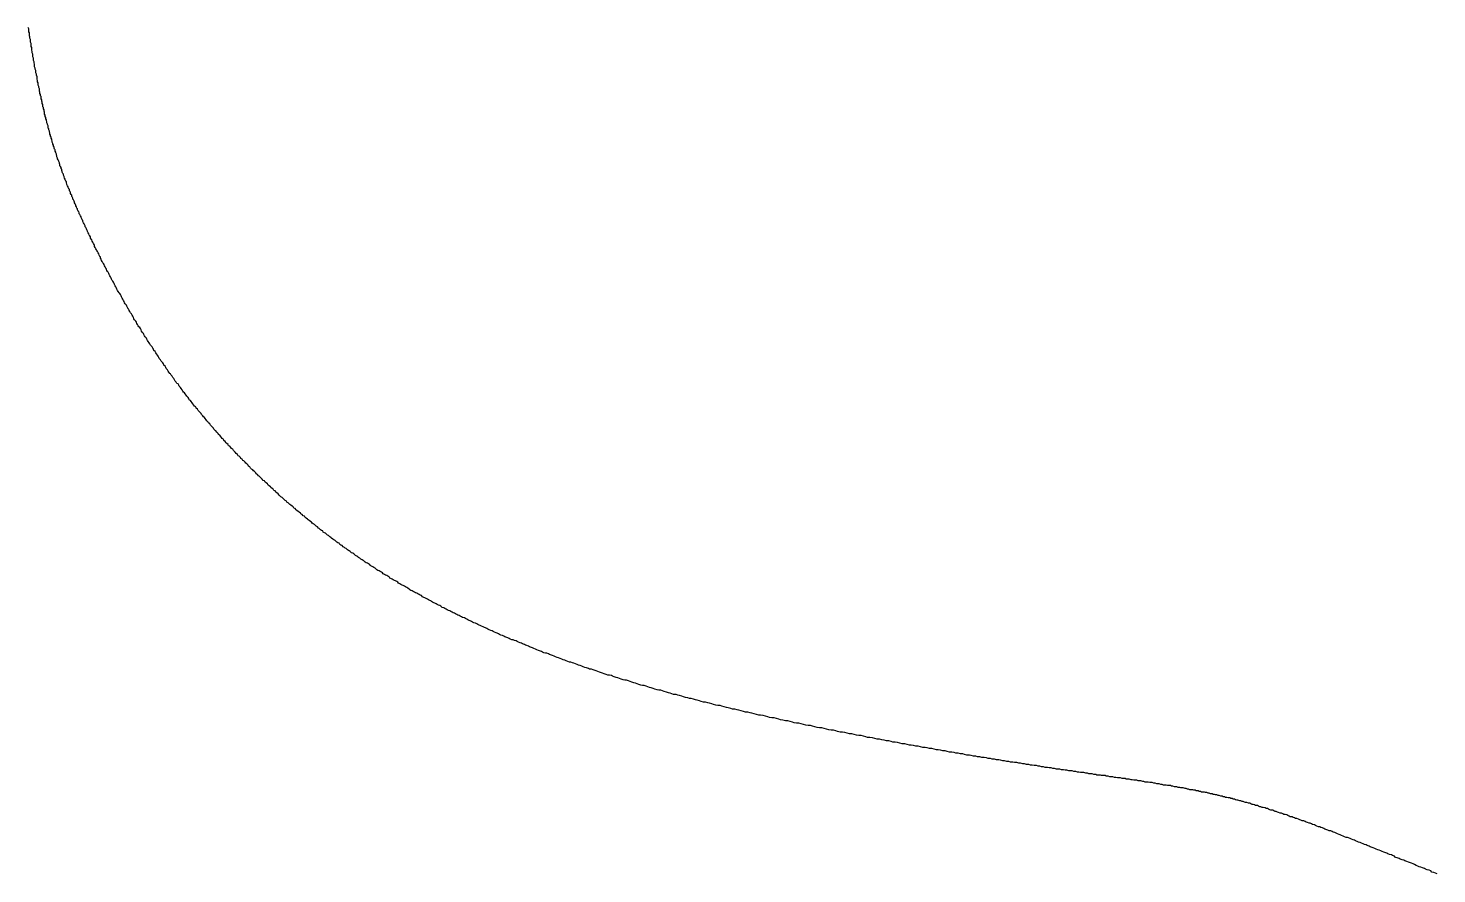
# Model space of a CAD drawing. Header units: millimetres. Extents: x 111 to 2999, y 81 to 1941.
# Drawn here: x 1010.32 to 1034.28, y 1522.23 to 1536.61 of the extents above; entities that cross this region are included whole.
import ezdxf

# ---------------------------------------------------------------- set-up
doc = ezdxf.new("R2010")
doc.units = ezdxf.units.MM

msp = doc.modelspace()

# ---------------------------------------------------------------- linework, layer by layer
msp.add_polyline3d([(1034.29, 1522.233, 0), (1034.26, 1522.243, 0), (1034.23, 1522.253, 0), (1034.2, 1522.263, 0), (1034.18, 1522.283, 0), (1034.15, 1522.293, 0), (1034.12, 1522.303, 0), (1034.09, 1522.313, 0), (1034.07, 1522.323, 0), (1034.04, 1522.333, 0), (1034.01, 1522.343, 0), (1033.98, 1522.353, 0), (1033.96, 1522.363, 0), (1033.93, 1522.373, 0), (1033.9, 1522.393, 0), (1033.88, 1522.403, 0), (1033.85, 1522.413, 0), (1033.82, 1522.423, 0), (1033.8, 1522.433, 0), (1033.77, 1522.443, 0), (1033.74, 1522.453, 0), (1033.72, 1522.463, 0), (1033.69, 1522.473, 0), (1033.66, 1522.483, 0), (1033.64, 1522.493, 0), (1033.61, 1522.503, 0), (1033.58, 1522.513, 0), (1033.56, 1522.533, 0), (1033.53, 1522.543, 0), (1033.51, 1522.553, 0), (1033.48, 1522.563, 0), (1033.45, 1522.573, 0), (1033.43, 1522.583, 0), (1033.4, 1522.593, 0), (1033.38, 1522.603, 0), (1033.35, 1522.613, 0), (1033.33, 1522.623, 0), (1033.3, 1522.633, 0), (1033.28, 1522.643, 0), (1033.25, 1522.653, 0), (1033.23, 1522.663, 0), (1033.2, 1522.673, 0), (1033.18, 1522.683, 0), (1033.15, 1522.693, 0), (1033.13, 1522.703, 0), (1033.1, 1522.713, 0), (1033.08, 1522.723, 0), (1033.05, 1522.733, 0), (1033.03, 1522.743, 0), (1033, 1522.753, 0), (1032.98, 1522.763, 0), (1032.95, 1522.773, 0), (1032.93, 1522.783, 0), (1032.9, 1522.793, 0), (1032.88, 1522.803, 0), (1032.86, 1522.813, 0), (1032.83, 1522.823, 0), (1032.81, 1522.833, 0), (1032.78, 1522.843, 0), (1032.76, 1522.853, 0), (1032.74, 1522.853, 0), (1032.71, 1522.863, 0), (1032.69, 1522.873, 0), (1032.66, 1522.883, 0), (1032.64, 1522.893, 0), (1032.62, 1522.903, 0), (1032.59, 1522.913, 0), (1032.57, 1522.923, 0), (1032.55, 1522.933, 0), (1032.52, 1522.943, 0), (1032.5, 1522.953, 0), (1032.48, 1522.963, 0), (1032.45, 1522.963, 0), (1032.43, 1522.973, 0), (1032.41, 1522.983, 0), (1032.38, 1522.993, 0), (1032.36, 1523.003, 0), (1032.34, 1523.013, 0), (1032.31, 1523.023, 0), (1032.29, 1523.033, 0), (1032.27, 1523.033, 0), (1032.24, 1523.043, 0), (1032.22, 1523.053, 0), (1032.2, 1523.063, 0), (1032.17, 1523.073, 0), (1032.15, 1523.083, 0), (1032.13, 1523.093, 0), (1032.11, 1523.093, 0), (1032.08, 1523.103, 0), (1032.06, 1523.113, 0), (1032.04, 1523.123, 0), (1032.02, 1523.133, 0), (1031.99, 1523.133, 0), (1031.97, 1523.143, 0), (1031.95, 1523.153, 0), (1031.93, 1523.163, 0), (1031.9, 1523.173, 0), (1031.88, 1523.173, 0), (1031.86, 1523.183, 0), (1031.84, 1523.193, 0), (1031.82, 1523.203, 0), (1031.79, 1523.203, 0), (1031.77, 1523.213, 0), (1031.75, 1523.223, 0), (1031.73, 1523.233, 0), (1031.7, 1523.243, 0), (1031.68, 1523.243, 0), (1031.66, 1523.253, 0), (1031.64, 1523.263, 0), (1031.62, 1523.263, 0), (1031.59, 1523.273, 0), (1031.57, 1523.283, 0), (1031.55, 1523.293, 0), (1031.53, 1523.293, 0), (1031.51, 1523.303, 0), (1031.49, 1523.313, 0), (1031.46, 1523.313, 0), (1031.44, 1523.323, 0), (1031.42, 1523.333, 0), (1031.4, 1523.343, 0), (1031.38, 1523.343, 0), (1031.36, 1523.353, 0), (1031.33, 1523.363, 0), (1031.31, 1523.363, 0), (1031.29, 1523.373, 0), (1031.27, 1523.373, 0), (1031.25, 1523.383, 0), (1031.23, 1523.393, 0), (1031.2, 1523.393, 0), (1031.18, 1523.403, 0), (1031.16, 1523.413, 0), (1031.14, 1523.413, 0), (1031.12, 1523.423, 0), (1031.1, 1523.433, 0), (1031.08, 1523.433, 0), (1031.05, 1523.443, 0), (1031.03, 1523.443, 0), (1031.01, 1523.453, 0), (1030.99, 1523.463, 0), (1030.97, 1523.463, 0), (1030.95, 1523.473, 0), (1030.93, 1523.473, 0), (1030.9, 1523.483, 0), (1030.88, 1523.483, 0), (1030.86, 1523.493, 0), (1030.84, 1523.503, 0), (1030.82, 1523.503, 0), (1030.8, 1523.513, 0), (1030.78, 1523.513, 0), (1030.76, 1523.523, 0), (1030.73, 1523.523, 0), (1030.71, 1523.533, 0), (1030.69, 1523.533, 0), (1030.67, 1523.543, 0), (1030.65, 1523.543, 0), (1030.63, 1523.553, 0), (1030.61, 1523.553, 0), (1030.58, 1523.563, 0), (1030.56, 1523.563, 0), (1030.54, 1523.573, 0), (1030.52, 1523.573, 0), (1030.5, 1523.583, 0), (1030.48, 1523.583, 0), (1030.46, 1523.593, 0), (1030.43, 1523.593, 0), (1030.41, 1523.603, 0), (1030.39, 1523.603, 0), (1030.37, 1523.613, 0), (1030.35, 1523.613, 0), (1030.33, 1523.623, 0), (1030.3, 1523.623, 0), (1030.28, 1523.623, 0), (1030.26, 1523.633, 0), (1030.24, 1523.633, 0), (1030.22, 1523.643, 0), (1030.19, 1523.643, 0), (1030.17, 1523.653, 0), (1030.15, 1523.653, 0), (1030.13, 1523.663, 0), (1030.11, 1523.663, 0), (1030.08, 1523.663, 0), (1030.06, 1523.673, 0), (1030.04, 1523.673, 0), (1030.02, 1523.683, 0), (1030, 1523.683, 0), (1029.97, 1523.693, 0), (1029.95, 1523.693, 0), (1029.93, 1523.693, 0), (1029.91, 1523.703, 0), (1029.88, 1523.703, 0), (1029.86, 1523.713, 0), (1029.84, 1523.713, 0), (1029.82, 1523.713, 0), (1029.79, 1523.723, 0), (1029.77, 1523.723, 0), (1029.75, 1523.733, 0), (1029.72, 1523.733, 0), (1029.7, 1523.733, 0), (1029.68, 1523.743, 0), (1029.66, 1523.743, 0), (1029.63, 1523.743, 0), (1029.61, 1523.753, 0), (1029.59, 1523.753, 0), (1029.56, 1523.763, 0), (1029.54, 1523.763, 0), (1029.52, 1523.763, 0), (1029.49, 1523.773, 0), (1029.47, 1523.773, 0), (1029.44, 1523.783, 0), (1029.42, 1523.783, 0), (1029.4, 1523.783, 0), (1029.37, 1523.793, 0), (1029.35, 1523.793, 0), (1029.32, 1523.793, 0), (1029.3, 1523.803, 0), (1029.28, 1523.803, 0), (1029.25, 1523.813, 0), (1029.23, 1523.813, 0), (1029.2, 1523.813, 0), (1029.18, 1523.823, 0), (1029.15, 1523.823, 0), (1029.13, 1523.823, 0), (1029.1, 1523.833, 0), (1029.08, 1523.833, 0), (1029.05, 1523.843, 0), (1029.03, 1523.843, 0), (1029, 1523.843, 0), (1028.98, 1523.853, 0), (1028.95, 1523.853, 0), (1028.93, 1523.853, 0), (1028.9, 1523.863, 0), (1028.87, 1523.863, 0), (1028.85, 1523.863, 0), (1028.82, 1523.873, 0), (1028.8, 1523.873, 0), (1028.77, 1523.883, 0), (1028.74, 1523.883, 0), (1028.72, 1523.883, 0), (1028.69, 1523.893, 0), (1028.66, 1523.893, 0), (1028.64, 1523.903, 0), (1028.61, 1523.903, 0), (1028.58, 1523.903, 0), (1028.56, 1523.913, 0), (1028.53, 1523.913, 0), (1028.5, 1523.913, 0), (1028.48, 1523.923, 0), (1028.45, 1523.923, 0), (1028.42, 1523.933, 0), (1028.39, 1523.933, 0), (1028.36, 1523.933, 0), (1028.34, 1523.943, 0), (1028.31, 1523.943, 0), (1028.28, 1523.953, 0), (1028.25, 1523.953, 0), (1028.22, 1523.953, 0), (1028.19, 1523.963, 0), (1028.17, 1523.963, 0), (1028.14, 1523.973, 0), (1028.11, 1523.973, 0), (1028.08, 1523.983, 0), (1028.05, 1523.983, 0), (1028.02, 1523.983, 0), (1027.99, 1523.993, 0), (1027.96, 1523.993, 0), (1027.93, 1524.003, 0), (1027.9, 1524.003, 0), (1027.87, 1524.013, 0), (1027.84, 1524.013, 0), (1027.81, 1524.013, 0), (1027.78, 1524.023, 0), (1027.75, 1524.023, 0), (1027.72, 1524.033, 0), (1027.69, 1524.033, 0), (1027.66, 1524.043, 0), (1027.62, 1524.043, 0), (1027.59, 1524.053, 0), (1027.56, 1524.053, 0), (1027.53, 1524.063, 0), (1027.5, 1524.063, 0), (1027.47, 1524.073, 0), (1027.43, 1524.073, 0), (1027.4, 1524.083, 0), (1027.37, 1524.083, 0), (1027.34, 1524.093, 0), (1027.3, 1524.093, 0), (1027.27, 1524.103, 0), (1027.24, 1524.103, 0), (1027.2, 1524.113, 0), (1027.17, 1524.113, 0), (1027.14, 1524.123, 0), (1027.1, 1524.123, 0), (1027.07, 1524.133, 0), (1027.03, 1524.133, 0), (1027, 1524.143, 0), (1026.97, 1524.143, 0), (1026.93, 1524.153, 0), (1026.9, 1524.153, 0), (1026.86, 1524.163, 0), (1026.83, 1524.173, 0), (1026.79, 1524.173, 0), (1026.76, 1524.183, 0), (1026.72, 1524.183, 0), (1026.69, 1524.193, 0), (1026.65, 1524.193, 0), (1026.62, 1524.203, 0), (1026.58, 1524.213, 0), (1026.54, 1524.213, 0), (1026.51, 1524.223, 0), (1026.47, 1524.223, 0), (1026.44, 1524.233, 0), (1026.4, 1524.233, 0), (1026.36, 1524.243, 0), (1026.33, 1524.253, 0), (1026.29, 1524.253, 0), (1026.25, 1524.263, 0), (1026.22, 1524.273, 0), (1026.18, 1524.273, 0), (1026.14, 1524.283, 0), (1026.1, 1524.283, 0), (1026.07, 1524.293, 0), (1026.03, 1524.303, 0), (1025.99, 1524.303, 0), (1025.95, 1524.313, 0), (1025.92, 1524.323, 0), (1025.88, 1524.323, 0), (1025.84, 1524.333, 0), (1025.8, 1524.343, 0), (1025.77, 1524.343, 0), (1025.73, 1524.353, 0), (1025.69, 1524.363, 0), (1025.65, 1524.363, 0), (1025.61, 1524.373, 0), (1025.58, 1524.383, 0), (1025.54, 1524.383, 0), (1025.5, 1524.393, 0), (1025.46, 1524.403, 0), (1025.42, 1524.403, 0), (1025.38, 1524.413, 0), (1025.34, 1524.423, 0), (1025.31, 1524.423, 0), (1025.27, 1524.433, 0), (1025.23, 1524.443, 0), (1025.19, 1524.443, 0), (1025.15, 1524.453, 0), (1025.11, 1524.463, 0), (1025.07, 1524.473, 0), (1025.03, 1524.473, 0), (1025, 1524.483, 0), (1024.96, 1524.493, 0), (1024.92, 1524.493, 0), (1024.88, 1524.503, 0), (1024.84, 1524.513, 0), (1024.8, 1524.523, 0), (1024.76, 1524.523, 0), (1024.72, 1524.533, 0), (1024.68, 1524.543, 0), (1024.64, 1524.553, 0), (1024.6, 1524.553, 0), (1024.57, 1524.563, 0), (1024.53, 1524.573, 0), (1024.49, 1524.583, 0), (1024.45, 1524.583, 0), (1024.41, 1524.593, 0), (1024.37, 1524.603, 0), (1024.33, 1524.613, 0), (1024.29, 1524.613, 0), (1024.25, 1524.623, 0), (1024.21, 1524.633, 0), (1024.17, 1524.643, 0), (1024.13, 1524.643, 0), (1024.09, 1524.653, 0), (1024.06, 1524.663, 0), (1024.02, 1524.673, 0), (1023.98, 1524.673, 0), (1023.94, 1524.683, 0), (1023.9, 1524.693, 0), (1023.86, 1524.703, 0), (1023.82, 1524.713, 0), (1023.78, 1524.713, 0), (1023.74, 1524.723, 0), (1023.7, 1524.733, 0), (1023.66, 1524.743, 0), (1023.63, 1524.753, 0), (1023.59, 1524.753, 0), (1023.55, 1524.763, 0), (1023.51, 1524.773, 0), (1023.47, 1524.783, 0), (1023.43, 1524.793, 0), (1023.39, 1524.793, 0), (1023.35, 1524.803, 0), (1023.32, 1524.813, 0), (1023.28, 1524.823, 0), (1023.24, 1524.833, 0), (1023.2, 1524.833, 0), (1023.16, 1524.843, 0), (1023.12, 1524.853, 0), (1023.09, 1524.863, 0), (1023.05, 1524.873, 0), (1023.01, 1524.883, 0), (1022.97, 1524.883, 0), (1022.93, 1524.893, 0), (1022.9, 1524.903, 0), (1022.86, 1524.913, 0), (1022.82, 1524.923, 0), (1022.78, 1524.933, 0), (1022.75, 1524.933, 0), (1022.71, 1524.943, 0), (1022.67, 1524.953, 0), (1022.63, 1524.963, 0), (1022.6, 1524.973, 0), (1022.56, 1524.983, 0), (1022.52, 1524.983, 0), (1022.49, 1524.993, 0), (1022.45, 1525.003, 0), (1022.41, 1525.013, 0), (1022.38, 1525.023, 0), (1022.34, 1525.033, 0), (1022.3, 1525.033, 0), (1022.27, 1525.043, 0), (1022.23, 1525.053, 0), (1022.2, 1525.063, 0), (1022.16, 1525.073, 0), (1022.12, 1525.083, 0), (1022.09, 1525.093, 0), (1022.05, 1525.093, 0), (1022.02, 1525.103, 0), (1021.98, 1525.113, 0), (1021.95, 1525.123, 0), (1021.91, 1525.133, 0), (1021.88, 1525.143, 0), (1021.84, 1525.153, 0), (1021.81, 1525.153, 0), (1021.77, 1525.163, 0), (1021.74, 1525.173, 0), (1021.7, 1525.183, 0), (1021.67, 1525.193, 0), (1021.64, 1525.203, 0), (1021.6, 1525.213, 0), (1021.57, 1525.213, 0), (1021.54, 1525.223, 0), (1021.5, 1525.233, 0), (1021.47, 1525.243, 0), (1021.44, 1525.253, 0), (1021.4, 1525.263, 0), (1021.37, 1525.273, 0), (1021.34, 1525.283, 0), (1021.3, 1525.283, 0), (1021.27, 1525.293, 0), (1021.24, 1525.303, 0), (1021.21, 1525.313, 0), (1021.18, 1525.323, 0), (1021.14, 1525.333, 0), (1021.11, 1525.343, 0), (1021.08, 1525.353, 0), (1021.05, 1525.353, 0), (1021.02, 1525.363, 0), (1020.98, 1525.373, 0), (1020.95, 1525.383, 0), (1020.92, 1525.393, 0), (1020.89, 1525.403, 0), (1020.86, 1525.413, 0), (1020.83, 1525.423, 0), (1020.8, 1525.433, 0), (1020.77, 1525.433, 0), (1020.74, 1525.443, 0), (1020.71, 1525.453, 0), (1020.68, 1525.463, 0), (1020.65, 1525.473, 0), (1020.62, 1525.483, 0), (1020.59, 1525.493, 0), (1020.56, 1525.503, 0), (1020.53, 1525.513, 0), (1020.5, 1525.523, 0), (1020.47, 1525.523, 0), (1020.44, 1525.533, 0), (1020.41, 1525.543, 0), (1020.38, 1525.553, 0), (1020.35, 1525.563, 0), (1020.32, 1525.573, 0), (1020.29, 1525.583, 0), (1020.26, 1525.593, 0), (1020.24, 1525.603, 0), (1020.21, 1525.613, 0), (1020.18, 1525.613, 0), (1020.15, 1525.623, 0), (1020.12, 1525.633, 0), (1020.09, 1525.643, 0), (1020.07, 1525.653, 0), (1020.04, 1525.663, 0), (1020.01, 1525.673, 0), (1019.98, 1525.683, 0), (1019.95, 1525.693, 0), (1019.93, 1525.703, 0), (1019.9, 1525.713, 0), (1019.87, 1525.713, 0), (1019.85, 1525.723, 0), (1019.82, 1525.733, 0), (1019.79, 1525.743, 0), (1019.76, 1525.753, 0), (1019.74, 1525.763, 0), (1019.71, 1525.773, 0), (1019.68, 1525.783, 0), (1019.66, 1525.793, 0), (1019.63, 1525.803, 0), (1019.6, 1525.813, 0), (1019.58, 1525.823, 0), (1019.55, 1525.833, 0), (1019.53, 1525.833, 0), (1019.5, 1525.843, 0), (1019.47, 1525.853, 0), (1019.45, 1525.863, 0), (1019.42, 1525.873, 0), (1019.4, 1525.883, 0), (1019.37, 1525.893, 0), (1019.34, 1525.903, 0), (1019.32, 1525.913, 0), (1019.29, 1525.923, 0), (1019.27, 1525.933, 0), (1019.24, 1525.943, 0), (1019.22, 1525.953, 0), (1019.19, 1525.963, 0), (1019.17, 1525.973, 0), (1019.14, 1525.983, 0), (1019.12, 1525.983, 0), (1019.09, 1525.993, 0), (1019.07, 1526.003, 0), (1019.05, 1526.013, 0), (1019.02, 1526.023, 0), (1019, 1526.033, 0), (1018.97, 1526.043, 0), (1018.95, 1526.053, 0), (1018.92, 1526.063, 0), (1018.9, 1526.073, 0), (1018.88, 1526.083, 0), (1018.85, 1526.093, 0), (1018.83, 1526.103, 0), (1018.8, 1526.113, 0), (1018.78, 1526.123, 0), (1018.76, 1526.133, 0), (1018.73, 1526.143, 0), (1018.71, 1526.153, 0), (1018.69, 1526.163, 0), (1018.66, 1526.173, 0), (1018.64, 1526.183, 0), (1018.62, 1526.193, 0), (1018.59, 1526.203, 0), (1018.57, 1526.213, 0), (1018.55, 1526.213, 0), (1018.52, 1526.223, 0), (1018.5, 1526.233, 0), (1018.48, 1526.243, 0), (1018.46, 1526.253, 0), (1018.43, 1526.263, 0), (1018.41, 1526.273, 0), (1018.39, 1526.283, 0), (1018.36, 1526.293, 0), (1018.34, 1526.303, 0), (1018.32, 1526.313, 0), (1018.3, 1526.323, 0), (1018.28, 1526.333, 0), (1018.25, 1526.343, 0), (1018.23, 1526.353, 0), (1018.21, 1526.363, 0), (1018.19, 1526.373, 0), (1018.16, 1526.383, 0), (1018.14, 1526.393, 0), (1018.12, 1526.403, 0), (1018.1, 1526.413, 0), (1018.08, 1526.423, 0), (1018.06, 1526.433, 0), (1018.03, 1526.443, 0), (1018.01, 1526.453, 0), (1017.99, 1526.463, 0), (1017.97, 1526.473, 0), (1017.95, 1526.483, 0), (1017.93, 1526.493, 0), (1017.9, 1526.503, 0), (1017.88, 1526.513, 0), (1017.86, 1526.523, 0), (1017.84, 1526.533, 0), (1017.82, 1526.543, 0), (1017.8, 1526.553, 0), (1017.78, 1526.563, 0), (1017.76, 1526.573, 0), (1017.74, 1526.583, 0), (1017.71, 1526.593, 0), (1017.69, 1526.603, 0), (1017.67, 1526.613, 0), (1017.65, 1526.623, 0), (1017.63, 1526.633, 0), (1017.61, 1526.643, 0), (1017.59, 1526.653, 0), (1017.57, 1526.663, 0), (1017.55, 1526.673, 0), (1017.53, 1526.683, 0), (1017.51, 1526.693, 0), (1017.49, 1526.703, 0), (1017.47, 1526.713, 0), (1017.45, 1526.723, 0), (1017.43, 1526.733, 0), (1017.41, 1526.743, 0), (1017.39, 1526.753, 0), (1017.36, 1526.763, 0), (1017.34, 1526.783, 0), (1017.32, 1526.793, 0), (1017.3, 1526.803, 0), (1017.28, 1526.813, 0), (1017.26, 1526.823, 0), (1017.24, 1526.833, 0), (1017.22, 1526.843, 0), (1017.2, 1526.853, 0), (1017.18, 1526.863, 0), (1017.17, 1526.873, 0), (1017.15, 1526.883, 0), (1017.13, 1526.893, 0), (1017.11, 1526.903, 0), (1017.09, 1526.913, 0), (1017.07, 1526.923, 0), (1017.05, 1526.933, 0), (1017.03, 1526.943, 0), (1017.01, 1526.963, 0), (1016.99, 1526.973, 0), (1016.97, 1526.983, 0), (1016.95, 1526.993, 0), (1016.93, 1527.003, 0), (1016.91, 1527.013, 0), (1016.89, 1527.023, 0), (1016.87, 1527.033, 0), (1016.85, 1527.043, 0), (1016.83, 1527.053, 0), (1016.81, 1527.063, 0), (1016.8, 1527.073, 0), (1016.78, 1527.093, 0), (1016.76, 1527.103, 0), (1016.74, 1527.113, 0), (1016.72, 1527.123, 0), (1016.7, 1527.133, 0), (1016.68, 1527.143, 0), (1016.66, 1527.153, 0), (1016.64, 1527.163, 0), (1016.62, 1527.173, 0), (1016.61, 1527.193, 0), (1016.59, 1527.203, 0), (1016.57, 1527.213, 0), (1016.55, 1527.223, 0), (1016.53, 1527.233, 0), (1016.51, 1527.243, 0), (1016.49, 1527.253, 0), (1016.47, 1527.263, 0), (1016.46, 1527.283, 0), (1016.44, 1527.293, 0), (1016.42, 1527.303, 0), (1016.4, 1527.313, 0), (1016.38, 1527.323, 0), (1016.36, 1527.333, 0), (1016.35, 1527.353, 0), (1016.33, 1527.363, 0), (1016.31, 1527.373, 0), (1016.29, 1527.383, 0), (1016.27, 1527.393, 0), (1016.25, 1527.403, 0), (1016.23, 1527.423, 0), (1016.22, 1527.433, 0), (1016.2, 1527.443, 0), (1016.18, 1527.453, 0), (1016.16, 1527.463, 0), (1016.14, 1527.473, 0), (1016.13, 1527.493, 0), (1016.11, 1527.503, 0), (1016.09, 1527.513, 0), (1016.07, 1527.523, 0), (1016.05, 1527.533, 0), (1016.03, 1527.553, 0), (1016.02, 1527.563, 0), (1016, 1527.573, 0), (1015.98, 1527.583, 0), (1015.96, 1527.603, 0), (1015.94, 1527.613, 0), (1015.93, 1527.623, 0), (1015.91, 1527.633, 0), (1015.89, 1527.643, 0), (1015.87, 1527.663, 0), (1015.86, 1527.673, 0), (1015.84, 1527.683, 0), (1015.82, 1527.693, 0), (1015.8, 1527.713, 0), (1015.78, 1527.723, 0), (1015.77, 1527.733, 0), (1015.75, 1527.743, 0), (1015.73, 1527.763, 0), (1015.71, 1527.773, 0), (1015.7, 1527.783, 0), (1015.68, 1527.793, 0), (1015.66, 1527.813, 0), (1015.64, 1527.823, 0), (1015.62, 1527.833, 0), (1015.61, 1527.853, 0), (1015.59, 1527.863, 0), (1015.57, 1527.873, 0), (1015.55, 1527.893, 0), (1015.54, 1527.903, 0), (1015.52, 1527.913, 0), (1015.5, 1527.923, 0), (1015.48, 1527.943, 0), (1015.47, 1527.953, 0), (1015.45, 1527.963, 0), (1015.43, 1527.983, 0), (1015.41, 1527.993, 0), (1015.4, 1528.003, 0), (1015.38, 1528.023, 0), (1015.36, 1528.033, 0), (1015.34, 1528.043, 0), (1015.33, 1528.063, 0), (1015.31, 1528.073, 0), (1015.29, 1528.083, 0), (1015.27, 1528.103, 0), (1015.26, 1528.113, 0), (1015.24, 1528.133, 0), (1015.22, 1528.143, 0), (1015.21, 1528.153, 0), (1015.19, 1528.173, 0), (1015.17, 1528.183, 0), (1015.15, 1528.193, 0), (1015.14, 1528.213, 0), (1015.12, 1528.223, 0), (1015.1, 1528.243, 0), (1015.08, 1528.253, 0), (1015.07, 1528.263, 0), (1015.05, 1528.283, 0), (1015.03, 1528.293, 0), (1015.02, 1528.313, 0), (1015, 1528.323, 0), (1014.98, 1528.343, 0), (1014.96, 1528.353, 0), (1014.95, 1528.363, 0), (1014.93, 1528.383, 0), (1014.91, 1528.393, 0), (1014.89, 1528.413, 0), (1014.88, 1528.423, 0), (1014.86, 1528.443, 0), (1014.84, 1528.453, 0), (1014.83, 1528.473, 0), (1014.81, 1528.483, 0), (1014.79, 1528.503, 0), (1014.77, 1528.513, 0), (1014.76, 1528.523, 0), (1014.74, 1528.543, 0), (1014.72, 1528.553, 0), (1014.71, 1528.573, 0), (1014.69, 1528.583, 0), (1014.67, 1528.603, 0), (1014.66, 1528.613, 0), (1014.64, 1528.633, 0), (1014.62, 1528.643, 0), (1014.6, 1528.663, 0), (1014.59, 1528.673, 0), (1014.57, 1528.693, 0), (1014.55, 1528.713, 0), (1014.54, 1528.723, 0), (1014.52, 1528.743, 0), (1014.5, 1528.753, 0), (1014.49, 1528.773, 0), (1014.47, 1528.783, 0), (1014.45, 1528.803, 0), (1014.44, 1528.813, 0), (1014.42, 1528.833, 0), (1014.4, 1528.843, 0), (1014.39, 1528.863, 0), (1014.37, 1528.883, 0), (1014.35, 1528.893, 0), (1014.34, 1528.913, 0), (1014.32, 1528.923, 0), (1014.3, 1528.943, 0), (1014.29, 1528.953, 0), (1014.27, 1528.973, 0), (1014.25, 1528.993, 0), (1014.24, 1529.003, 0), (1014.22, 1529.023, 0), (1014.2, 1529.033, 0), (1014.19, 1529.053, 0), (1014.17, 1529.073, 0), (1014.15, 1529.083, 0), (1014.14, 1529.103, 0), (1014.12, 1529.113, 0), (1014.1, 1529.133, 0), (1014.09, 1529.153, 0), (1014.07, 1529.163, 0), (1014.06, 1529.183, 0), (1014.04, 1529.203, 0), (1014.02, 1529.213, 0), (1014.01, 1529.233, 0), (1013.99, 1529.253, 0), (1013.97, 1529.263, 0), (1013.96, 1529.283, 0), (1013.94, 1529.293, 0), (1013.93, 1529.313, 0), (1013.91, 1529.333, 0), (1013.89, 1529.343, 0), (1013.88, 1529.363, 0), (1013.86, 1529.383, 0), (1013.84, 1529.403, 0), (1013.83, 1529.413, 0), (1013.81, 1529.433, 0), (1013.8, 1529.453, 0), (1013.78, 1529.463, 0), (1013.77, 1529.483, 0), (1013.75, 1529.503, 0), (1013.73, 1529.513, 0), (1013.72, 1529.533, 0), (1013.7, 1529.553, 0), (1013.69, 1529.563, 0), (1013.67, 1529.583, 0), (1013.65, 1529.603, 0), (1013.64, 1529.623, 0), (1013.62, 1529.633, 0), (1013.61, 1529.653, 0), (1013.59, 1529.673, 0), (1013.58, 1529.693, 0), (1013.56, 1529.703, 0), (1013.55, 1529.723, 0), (1013.53, 1529.743, 0), (1013.51, 1529.763, 0), (1013.5, 1529.773, 0), (1013.48, 1529.793, 0), (1013.47, 1529.813, 0), (1013.45, 1529.833, 0), (1013.44, 1529.843, 0), (1013.42, 1529.863, 0), (1013.41, 1529.883, 0), (1013.39, 1529.903, 0), (1013.38, 1529.913, 0), (1013.36, 1529.933, 0), (1013.35, 1529.953, 0), (1013.33, 1529.973, 0), (1013.32, 1529.993, 0), (1013.3, 1530.003, 0), (1013.29, 1530.023, 0), (1013.27, 1530.043, 0), (1013.26, 1530.063, 0), (1013.24, 1530.083, 0), (1013.23, 1530.093, 0), (1013.21, 1530.113, 0), (1013.2, 1530.133, 0), (1013.18, 1530.153, 0), (1013.17, 1530.173, 0), (1013.15, 1530.183, 0), (1013.14, 1530.203, 0), (1013.12, 1530.223, 0), (1013.11, 1530.243, 0), (1013.09, 1530.263, 0), (1013.08, 1530.283, 0), (1013.06, 1530.293, 0), (1013.05, 1530.313, 0), (1013.04, 1530.333, 0), (1013.02, 1530.353, 0), (1013.01, 1530.373, 0), (1012.99, 1530.393, 0), (1012.98, 1530.413, 0), (1012.96, 1530.423, 0), (1012.95, 1530.443, 0), (1012.94, 1530.463, 0), (1012.92, 1530.483, 0), (1012.91, 1530.503, 0), (1012.89, 1530.523, 0), (1012.88, 1530.543, 0), (1012.87, 1530.563, 0), (1012.85, 1530.573, 0), (1012.84, 1530.593, 0), (1012.82, 1530.613, 0), (1012.81, 1530.633, 0), (1012.8, 1530.653, 0), (1012.78, 1530.673, 0), (1012.77, 1530.693, 0), (1012.75, 1530.713, 0), (1012.74, 1530.733, 0), (1012.73, 1530.743, 0), (1012.71, 1530.763, 0), (1012.7, 1530.783, 0), (1012.69, 1530.803, 0), (1012.67, 1530.823, 0), (1012.66, 1530.843, 0), (1012.65, 1530.863, 0), (1012.63, 1530.883, 0), (1012.62, 1530.903, 0), (1012.61, 1530.923, 0), (1012.59, 1530.943, 0), (1012.58, 1530.953, 0), (1012.57, 1530.973, 0), (1012.55, 1530.993, 0), (1012.54, 1531.013, 0), (1012.53, 1531.033, 0), (1012.52, 1531.053, 0), (1012.5, 1531.073, 0), (1012.49, 1531.093, 0), (1012.48, 1531.113, 0), (1012.46, 1531.133, 0), (1012.45, 1531.153, 0), (1012.44, 1531.173, 0), (1012.43, 1531.193, 0), (1012.41, 1531.213, 0), (1012.4, 1531.223, 0), (1012.39, 1531.243, 0), (1012.38, 1531.263, 0), (1012.36, 1531.283, 0), (1012.35, 1531.303, 0), (1012.34, 1531.323, 0), (1012.33, 1531.343, 0), (1012.31, 1531.363, 0), (1012.3, 1531.383, 0), (1012.29, 1531.403, 0), (1012.28, 1531.423, 0), (1012.26, 1531.443, 0), (1012.25, 1531.463, 0), (1012.24, 1531.483, 0), (1012.23, 1531.503, 0), (1012.22, 1531.523, 0), (1012.2, 1531.533, 0), (1012.19, 1531.553, 0), (1012.18, 1531.573, 0), (1012.17, 1531.593, 0), (1012.16, 1531.613, 0), (1012.15, 1531.633, 0), (1012.13, 1531.653, 0), (1012.12, 1531.673, 0), (1012.11, 1531.693, 0), (1012.1, 1531.713, 0), (1012.09, 1531.733, 0), (1012.08, 1531.753, 0), (1012.06, 1531.773, 0), (1012.05, 1531.793, 0), (1012.04, 1531.813, 0), (1012.03, 1531.833, 0), (1012.02, 1531.843, 0), (1012.01, 1531.863, 0), (1012, 1531.883, 0), (1011.99, 1531.903, 0), (1011.97, 1531.923, 0), (1011.96, 1531.943, 0), (1011.95, 1531.963, 0), (1011.94, 1531.983, 0), (1011.93, 1532.003, 0), (1011.92, 1532.023, 0), (1011.91, 1532.043, 0), (1011.9, 1532.063, 0), (1011.89, 1532.083, 0), (1011.88, 1532.103, 0), (1011.87, 1532.113, 0), (1011.85, 1532.133, 0), (1011.84, 1532.153, 0), (1011.83, 1532.173, 0), (1011.82, 1532.193, 0), (1011.81, 1532.213, 0), (1011.8, 1532.233, 0), (1011.79, 1532.253, 0), (1011.78, 1532.273, 0), (1011.77, 1532.293, 0), (1011.76, 1532.313, 0), (1011.75, 1532.323, 0), (1011.74, 1532.343, 0), (1011.73, 1532.363, 0), (1011.72, 1532.383, 0), (1011.71, 1532.403, 0), (1011.7, 1532.423, 0), (1011.69, 1532.443, 0), (1011.68, 1532.463, 0), (1011.67, 1532.473, 0), (1011.66, 1532.493, 0), (1011.65, 1532.513, 0), (1011.64, 1532.533, 0), (1011.63, 1532.553, 0), (1011.62, 1532.573, 0), (1011.61, 1532.593, 0), (1011.6, 1532.613, 0), (1011.59, 1532.623, 0), (1011.58, 1532.643, 0), (1011.57, 1532.663, 0), (1011.56, 1532.683, 0), (1011.55, 1532.703, 0), (1011.55, 1532.723, 0), (1011.54, 1532.733, 0), (1011.53, 1532.753, 0), (1011.52, 1532.773, 0), (1011.51, 1532.793, 0), (1011.5, 1532.813, 0), (1011.49, 1532.833, 0), (1011.48, 1532.843, 0), (1011.47, 1532.863, 0), (1011.46, 1532.883, 0), (1011.45, 1532.903, 0), (1011.45, 1532.923, 0), (1011.44, 1532.933, 0), (1011.43, 1532.953, 0), (1011.42, 1532.973, 0), (1011.41, 1532.993, 0), (1011.4, 1533.013, 0), (1011.39, 1533.023, 0), (1011.38, 1533.043, 0), (1011.38, 1533.063, 0), (1011.37, 1533.083, 0), (1011.36, 1533.093, 0), (1011.35, 1533.113, 0), (1011.34, 1533.133, 0), (1011.33, 1533.153, 0), (1011.33, 1533.163, 0), (1011.32, 1533.183, 0), (1011.31, 1533.203, 0), (1011.3, 1533.223, 0), (1011.29, 1533.233, 0), (1011.29, 1533.253, 0), (1011.28, 1533.273, 0), (1011.27, 1533.283, 0), (1011.26, 1533.303, 0), (1011.25, 1533.323, 0), (1011.25, 1533.343, 0), (1011.24, 1533.353, 0), (1011.23, 1533.373, 0), (1011.22, 1533.393, 0), (1011.22, 1533.403, 0), (1011.21, 1533.423, 0), (1011.2, 1533.443, 0), (1011.19, 1533.453, 0), (1011.19, 1533.473, 0), (1011.18, 1533.493, 0), (1011.17, 1533.503, 0), (1011.16, 1533.523, 0), (1011.16, 1533.543, 0), (1011.15, 1533.553, 0), (1011.14, 1533.573, 0), (1011.13, 1533.593, 0), (1011.13, 1533.603, 0), (1011.12, 1533.623, 0), (1011.11, 1533.643, 0), (1011.11, 1533.653, 0), (1011.1, 1533.673, 0), (1011.09, 1533.693, 0), (1011.08, 1533.703, 0), (1011.08, 1533.723, 0), (1011.07, 1533.743, 0), (1011.06, 1533.753, 0), (1011.06, 1533.773, 0), (1011.05, 1533.783, 0), (1011.04, 1533.803, 0), (1011.04, 1533.823, 0), (1011.03, 1533.833, 0), (1011.02, 1533.853, 0), (1011.02, 1533.873, 0), (1011.01, 1533.883, 0), (1011, 1533.903, 0), (1011, 1533.913, 0), (1010.99, 1533.933, 0), (1010.98, 1533.953, 0), (1010.98, 1533.963, 0), (1010.97, 1533.983, 0), (1010.97, 1534.003, 0), (1010.96, 1534.013, 0), (1010.95, 1534.033, 0), (1010.95, 1534.043, 0), (1010.94, 1534.063, 0), (1010.93, 1534.083, 0), (1010.93, 1534.093, 0), (1010.92, 1534.113, 0), (1010.92, 1534.133, 0), (1010.91, 1534.143, 0), (1010.9, 1534.163, 0), (1010.9, 1534.173, 0), (1010.89, 1534.193, 0), (1010.89, 1534.213, 0), (1010.88, 1534.223, 0), (1010.88, 1534.243, 0), (1010.87, 1534.263, 0), (1010.86, 1534.273, 0), (1010.86, 1534.293, 0), (1010.85, 1534.313, 0), (1010.85, 1534.323, 0), (1010.84, 1534.343, 0), (1010.84, 1534.353, 0), (1010.83, 1534.373, 0), (1010.82, 1534.393, 0), (1010.82, 1534.403, 0), (1010.81, 1534.423, 0), (1010.81, 1534.443, 0), (1010.8, 1534.453, 0), (1010.8, 1534.473, 0), (1010.79, 1534.493, 0), (1010.79, 1534.503, 0), (1010.78, 1534.523, 0), (1010.78, 1534.543, 0), (1010.77, 1534.553, 0), (1010.76, 1534.573, 0), (1010.76, 1534.593, 0), (1010.75, 1534.603, 0), (1010.75, 1534.623, 0), (1010.74, 1534.643, 0), (1010.74, 1534.653, 0), (1010.73, 1534.673, 0), (1010.73, 1534.693, 0), (1010.72, 1534.713, 0), (1010.72, 1534.723, 0), (1010.71, 1534.743, 0), (1010.71, 1534.763, 0), (1010.7, 1534.773, 0), (1010.7, 1534.793, 0), (1010.69, 1534.813, 0), (1010.69, 1534.833, 0), (1010.68, 1534.843, 0), (1010.68, 1534.863, 0), (1010.67, 1534.883, 0), (1010.67, 1534.903, 0), (1010.66, 1534.913, 0), (1010.66, 1534.933, 0), (1010.66, 1534.953, 0), (1010.65, 1534.973, 0), (1010.65, 1534.983, 0), (1010.64, 1535.003, 0), (1010.64, 1535.023, 0), (1010.63, 1535.043, 0), (1010.63, 1535.053, 0), (1010.62, 1535.073, 0), (1010.62, 1535.093, 0), (1010.61, 1535.113, 0), (1010.61, 1535.133, 0), (1010.6, 1535.153, 0), (1010.6, 1535.163, 0), (1010.6, 1535.183, 0), (1010.59, 1535.203, 0), (1010.59, 1535.223, 0), (1010.58, 1535.243, 0), (1010.58, 1535.263, 0), (1010.57, 1535.273, 0), (1010.57, 1535.293, 0), (1010.57, 1535.313, 0), (1010.56, 1535.333, 0), (1010.56, 1535.353, 0), (1010.55, 1535.373, 0), (1010.55, 1535.393, 0), (1010.54, 1535.413, 0), (1010.54, 1535.433, 0), (1010.54, 1535.453, 0), (1010.53, 1535.463, 0), (1010.53, 1535.483, 0), (1010.52, 1535.503, 0), (1010.52, 1535.523, 0), (1010.51, 1535.543, 0), (1010.51, 1535.563, 0), (1010.51, 1535.583, 0), (1010.5, 1535.603, 0), (1010.5, 1535.623, 0), (1010.49, 1535.643, 0), (1010.49, 1535.663, 0), (1010.49, 1535.683, 0), (1010.48, 1535.703, 0), (1010.48, 1535.723, 0), (1010.47, 1535.743, 0), (1010.47, 1535.763, 0), (1010.47, 1535.783, 0), (1010.46, 1535.813, 0), (1010.46, 1535.833, 0), (1010.45, 1535.853, 0), (1010.45, 1535.873, 0), (1010.45, 1535.893, 0), (1010.44, 1535.913, 0), (1010.44, 1535.933, 0), (1010.43, 1535.953, 0), (1010.43, 1535.973, 0), (1010.43, 1536.003, 0), (1010.42, 1536.023, 0), (1010.42, 1536.043, 0), (1010.41, 1536.063, 0), (1010.41, 1536.083, 0), (1010.41, 1536.103, 0), (1010.4, 1536.123, 0), (1010.4, 1536.153, 0), (1010.4, 1536.173, 0), (1010.39, 1536.193, 0), (1010.39, 1536.213, 0), (1010.38, 1536.243, 0), (1010.38, 1536.263, 0), (1010.38, 1536.283, 0), (1010.37, 1536.303, 0), (1010.37, 1536.323, 0), (1010.37, 1536.353, 0), (1010.36, 1536.373, 0), (1010.36, 1536.393, 0), (1010.36, 1536.423, 0), (1010.35, 1536.443, 0), (1010.35, 1536.463, 0), (1010.34, 1536.483, 0), (1010.34, 1536.513, 0), (1010.34, 1536.533, 0), (1010.33, 1536.553, 0), (1010.33, 1536.583, 0), (1010.33, 1536.603, 0), (1010.32, 1536.623, 0)])

doc.saveas('drawing.dxf')
